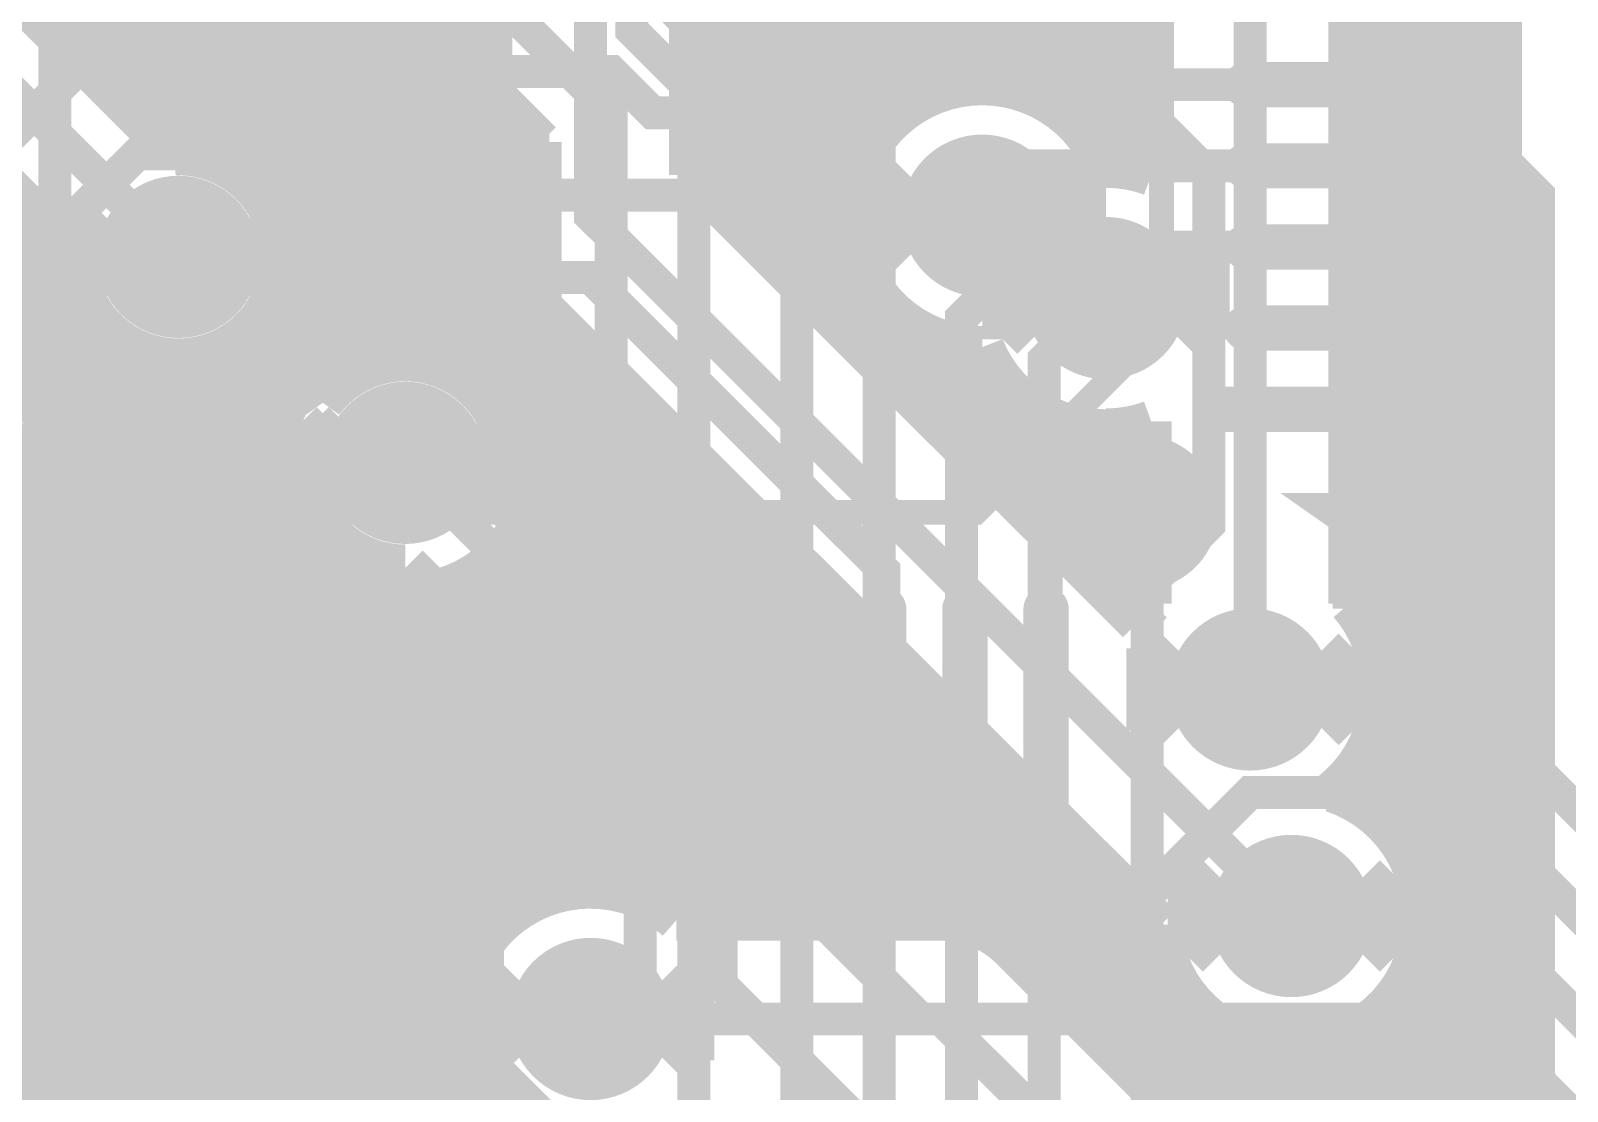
# Model space of a CAD drawing. Extents: x -10 to 131, y -93 to 209.
# Drawn here: x 55.22 to 64.69, y 9.84 to 16.38 of the extents above; entities that cross this region are included whole.
import ezdxf

# ---------------------------------------------------------------- set-up
doc = ezdxf.new("R2010")
doc.units = 0
doc.header["$MEASUREMENT"] = 0
doc.layers.get('0').update_dxf_attribs({"linetype": 'CONTINUOUS'})
for name, color, linetype in [('22-303-0_AST', 7, 'CONTINUOUS'), ('22-303-0_BOT', 2, 'CONTINUOUS'), ('22-303-0_DRD', 6, 'CONTINUOUS'), ('22-303-0_DRL', 1, 'CONTINUOUS'), ('22-303-0_GND', 3, 'CONTINUOUS'), ('22-303-0_IN1', 10, 'CONTINUOUS'), ('22-303-0_SMT', 9, 'CONTINUOUS'), ('22-303-0_SPT', 11, 'CONTINUOUS'), ('22-303-0_SST', 8, 'CONTINUOUS'), ('22-303-0_TOP', 15, 'CONTINUOUS'), ('THRUHOLE_TAP', 2, 'CONTINUOUS')]:
    doc.layers.add(name, color=color, linetype=linetype)

# ---------------------------------------------------------------- blocks, each defined once
blk = doc.blocks.new('OBLONG_11')
at = {"const_width": 0.2794}
blk.add_lwpolyline([(0, 0.7493), (0, -0.7493)], dxfattribs=at)
at = {"const_width": 0.1397}
for points in [[(-0.06985, 0.7493, 1), (0.06985, 0.7493, 1)], [(-0.06985, -0.7493, 1), (0.06985, -0.7493, 1)]]:
    blk.add_lwpolyline(points, format="xyb", close=True, dxfattribs=at)
blk = doc.blocks.new('RECTANGLE_12')
blk.add_solid([(0.1397, 0.889), (0.1397, -0.889), (-0.1397, 0.889), (-0.1397, -0.889)])
blk = doc.blocks.new('OBLONG_23')
at = {"const_width": 0.2794}
blk.add_lwpolyline([(0.7493, 0), (-0.7493, 0)], dxfattribs=at)
at = {"const_width": 0.1397}
for points in [[(-0.81915, 0, 1), (-0.67945, 0, 1)], [(0.67945, 0, 1), (0.81915, 0, 1)]]:
    blk.add_lwpolyline(points, format="xyb", close=True, dxfattribs=at)
blk = doc.blocks.new('RECTANGLE_24')
blk.add_solid([(0.889, 0.1397), (0.889, -0.1397), (-0.889, 0.1397), (-0.889, -0.1397)])
blk = doc.blocks.new('ROUND_70')
at = {"const_width": 0.29972}
blk.add_lwpolyline([(-0.14986, 0, 1), (0.14986, 0, 1)], format="xyb", close=True, dxfattribs=at)
blk = doc.blocks.new('ROUND_117')
at = {"const_width": 0.10033}
blk.add_lwpolyline([(-0.050164, 0, 1), (0.050164, 0, 1)], format="xyb", close=True, dxfattribs=at)
blk = doc.blocks.new('ROUND_98')
at = {"const_width": 0.50038}
blk.add_lwpolyline([(-0.25019, 0, 1), (0.25019, 0, 1)], format="xyb", close=True, dxfattribs=at)
blk = doc.blocks.new('ROUND_100')
at = {"const_width": 0.50038}
blk.add_lwpolyline([(-0.25019, 0, 1), (0.25019, 0, 1)], format="xyb", close=True, dxfattribs=at)
blk = doc.blocks.new('ROUND_101')
at = {"const_width": 0.0635}
blk.add_lwpolyline([(-0.03175, 0, 1), (0.03175, 0, 1)], format="xyb", close=True, dxfattribs=at)
blk = doc.blocks.new('ROUND_108')
at = {"const_width": 0.10033}
blk.add_lwpolyline([(-0.050164, 0, 1), (0.050164, 0, 1)], format="xyb", close=True, dxfattribs=at)

msp = doc.modelspace()

# ---------------------------------------------------------------- linework, layer by layer
at = {"layer": '22-303-0_AST', "const_width": 0.1524}
for points in [[(62.1919, 14.5542), (62.1919, 22.3012), (53.3019, 22.3012), (53.3019, 13.4112), (61.0489, 13.4112), (62.1919, 14.5542)], [(61.90234, 13.77696), (61.90234, 13.0429)], [(62.17666, 13.79728), (61.95314, 13.79728)], [(62.0395, 13.81252), (62.0395, 13.00988)], [(62.17666, 13.79728), (62.17666, 13.02512)], [(62.37986, 13.66012), (61.74994, 13.66012)], [(61.76518, 13.6779), (61.76518, 13.1445)], [(62.31382, 13.72616), (62.31382, 13.09624)], [(64.18072, 13.57122), (64.18072, 13.335)], [(62.45098, 13.52296), (61.67882, 13.52296)], [(62.45098, 13.52296), (62.45098, 13.29944)], [(62.46622, 13.3858), (61.66358, 13.3858)], [(64.18072, 13.45438), (63.16472, 13.45438), (63.3349, 13.335)], [(62.43066, 13.24864), (61.6966, 13.24864)], [(62.3316, 13.11148), (61.7982, 13.11148)]]:
    msp.add_lwpolyline(points, dxfattribs=at)
for points in [[(62.0649, 13.81252, 0.4142136), (61.66358, 13.4112)], [(62.46622, 13.4112, 0.4142136), (62.0649, 13.81252)], [(61.66358, 13.4112, 0.4142136), (62.0649, 13.00988)], [(62.0649, 13.00988, 0.4142136), (62.46622, 13.4112)]]:
    msp.add_lwpolyline(points, format="xyb", dxfattribs=at)
at = {"layer": '22-303-0_BOT'}
for points, const_width in [([(63.373, 21.4884), (63.373, 12.81684)], 0.254), ([(63.6016, 21.4884), (63.6016, 11.45032)], 0.254), ([(63.8302, 21.4884), (63.8302, 8.15086)], 0.254), ([(64.0588, 21.4884), (64.0588, 7.92226)], 0.254), ([(62.992, 10.922), (58.674, 15.24), (58.674, 20.955), (58.42, 21.209)], 0.2032), ([(61.849, 20.955), (62.738, 20.066), (62.738, 12.319)], 0.2032), ([(63.3476, 20.066), (63.3476, 12.84732)], 0.254), ([(64.2874, 19.05), (64.2874, 7.69366)], 0.254), ([(56.515, 18.93062), (56.515, 15.6972)], 0.254), ([(56.7436, 18.7325), (56.7436, 15.51432)], 0.254), ([(56.9722, 18.6436), (56.9722, 14.29766)], 0.254), ([(57.2008, 18.62328), (57.2008, 14.4526)], 0.254), ([(57.4294, 18.67154), (57.4294, 14.5161)], 0.254), ([(57.658, 18.59026), (57.658, 14.51356)], 0.254), ([(57.8866, 18.51152), (57.8866, 14.4399)], 0.254), ([(58.0644, 18.49628), (58.0644, 15.24)], 0.254), ([(59.2836, 17.86128), (59.2836, 15.49146)], 0.254), ([(55.88, -0.508), (55.88, 4.191), (55.372, 4.699), (55.372, 17.526), (55.626, 17.78)], 0.2032), ([(56.2864, 17.31518), (56.2864, 15.77848)], 0.254), ([(61.5442, 17.22374), (61.5442, 15.90548)], 0.254), ([(61.3156, 17.12214), (61.3156, 16.0147)], 0.254), ([(61.7728, 17.12468), (61.7728, 15.66672)], 0.254), ([(62.1284, 17.11452), (62.1284, 15.48892)], 0.254), ([(55.9816, 17.05356), (55.9816, 15.77848)], 0.254), ([(56.0578, 17.09674), (56.0578, 15.78864)], 0.254), ([(62.0014, 17.09928), (62.0014, 15.52448)], 0.254), ([(61.087, 16.93926), (61.087, 16.04772)], 0.254), ([(59.4868, 16.63446), (59.4868, 15.28826)], 0.254), ([(60.8584, 16.55318), (60.8584, 16.0147)], 0.254), ([(59.7154, 16.3703), (59.7154, 15.05966)], 0.254), ([(58.0644, 16.2814), (55.9816, 16.2814)], 0.254), ([(59.86526, 16.2814), (59.2836, 16.2814)], 0.254), ([(62.1284, 16.2814), (60.5282, 16.2814)], 0.254), ([(60.6298, 16.33474), (60.6298, 15.90548)], 0.254), ([(64.2874, 16.2814), (63.3476, 16.2814)], 0.254), ([(59.944, 16.25092), (59.944, 14.83106)], 0.254), ([(60.1726, 16.21028), (60.1726, 14.60246)], 0.254), ([(60.4012, 16.23568), (60.4012, 15.66672)], 0.254), ([(58.0644, 16.0528), (55.9816, 16.0528)], 0.254), ([(62.1284, 16.0528), (59.2836, 16.0528)], 0.254), ([(64.2874, 16.0528), (63.3476, 16.0528)], 0.254), ([(58.0644, 15.8242), (55.9816, 15.8242)], 0.254), ([(60.5282, 15.8242), (59.2836, 15.8242)], 0.254), ([(62.1284, 15.8242), (61.64326, 15.8242)], 0.254), ([(64.2874, 15.8242), (63.3476, 15.8242)], 0.254), ([(58.0644, 15.5956), (56.66232, 15.5956)], 0.254), ([(60.36056, 15.5956), (59.2836, 15.5956)], 0.254), ([(62.1284, 15.5956), (61.8109, 15.5956)], 0.254), ([(64.2874, 15.5956), (63.3476, 15.5956)], 0.254), ([(59.2836, 15.49146), (62.04458, 12.73048)], 0.254), ([(58.0644, 15.367), (56.8452, 15.367)], 0.254), ([(60.28944, 15.367), (59.40806, 15.367)], 0.254), ([(64.2874, 15.367), (63.3476, 15.367)], 0.254), ([(58.07202, 15.1384), (56.92648, 15.1384)], 0.254), ([(60.28436, 15.1384), (59.63666, 15.1384)], 0.254), ([(64.2874, 15.1384), (63.3476, 15.1384)], 0.254), ([(58.1152, 14.99616), (58.1152, 14.27226)], 0.254), ([(58.16092, 14.9098), (56.93664, 14.9098)], 0.254), ([(60.3504, 14.9098), (59.86526, 14.9098)], 0.254), ([(64.2874, 14.9098), (63.3476, 14.9098)], 0.254), ([(58.2422, 14.8082), (62.18682, 10.86612)], 0.254), ([(60.4012, 14.81328), (60.4012, 14.37386)], 0.254), ([(58.3692, 14.6812), (56.88076, 14.6812)], 0.254), ([(58.3438, 14.7066), (58.3438, 11.0236)], 0.254), ([(60.5028, 14.6812), (60.09386, 14.6812)], 0.254), ([(64.2874, 14.6812), (63.3476, 14.6812)], 0.254), ([(60.6298, 14.57452), (60.6298, 14.14526)], 0.254), ([(58.5724, 14.478), (58.5724, 11.0871)], 0.254), ([(60.8584, 14.4653), (60.8584, 13.91666)], 0.254), ([(57.19826, 14.4526), (56.74106, 14.4526)], 0.254), ([(56.7436, 14.45514), (56.7436, 13.89634)], 0.254), ([(58.5978, 14.4526), (57.8612, 14.4526)], 0.254), ([(60.90666, 14.4526), (60.32246, 14.4526)], 0.254), ([(61.087, 14.43228), (61.087, 13.68806)], 0.254), ([(64.2874, 14.4526), (63.3476, 14.4526)], 0.254), ([(56.515, 14.27226), (56.515, 7.66572)], 0.254), ([(55.9816, 14.19352), (55.9816, 7.46506)], 0.254), ([(56.0578, 14.18082), (56.0578, 7.52348)], 0.254), ([(56.2864, 14.19352), (56.2864, 7.6327)], 0.254), ([(56.90362, 14.224), (56.4007, 14.224)], 0.254), ([(58.8264, 14.224), (58.15838, 14.224)], 0.254), ([(58.801, 14.2494), (58.801, 11.08456)], 0.254), ([(61.22162, 14.224), (60.55106, 14.224)], 0.254), ([(64.2874, 14.224), (63.3476, 14.224)], 0.254), ([(61.3156, 14.12494), (61.3156, 13.45946)], 0.254), ([(56.77154, 13.9954), (55.9816, 13.9954)], 0.254), ([(59.055, 13.9954), (58.28792, 13.9954)], 0.254), ([(59.0296, 14.0208), (59.0296, 11.0109)], 0.254), ([(61.51626, 13.9954), (60.77966, 13.9954)], 0.254), ([(61.5442, 13.9827), (61.5442, 13.23086)], 0.254), ([(64.2874, 13.9954), (63.3476, 13.9954)], 0.254), ([(61.7728, 13.92682), (61.7728, 13.00226)], 0.254), ([(62.0014, 13.93952), (62.0014, 12.77366)], 0.254), ([(62.1284, 13.97254), (62.1284, 12.84732)], 0.254), ([(56.72328, 13.7668), (55.9816, 13.7668)], 0.254), ([(59.2836, 13.7668), (58.33618, 13.7668)], 0.254), ([(59.2582, 13.7922), (59.2582, 10.8966)], 0.254), ([(62.1284, 13.7668), (61.00826, 13.7668)], 0.254), ([(64.2874, 13.7668), (63.3476, 13.7668)], 0.254), ([(56.7436, 13.5382), (55.9816, 13.5382)], 0.254), ([(56.7436, 13.53566), (56.7436, 7.6327)], 0.254), ([(59.5122, 13.5382), (58.3184, 13.5382)], 0.254), ([(59.4868, 13.5636), (59.4868, 10.8966)], 0.254), ([(62.1284, 13.5382), (61.23686, 13.5382)], 0.254), ([(64.2874, 13.5382), (63.3476, 13.5382)], 0.254), ([(59.7154, 13.335), (59.7154, 10.8966)], 0.254), ([(56.8325, 13.3096), (55.9816, 13.3096)], 0.254), ([(59.7408, 13.3096), (58.2295, 13.3096)], 0.254), ([(62.1284, 13.3096), (61.46546, 13.3096)], 0.254), ([(64.2874, 13.3096), (63.3476, 13.3096)], 0.254), ([(56.9722, 13.1318), (56.9722, 7.52348)], 0.254), ([(58.1152, 13.1572), (58.1152, 10.86866)], 0.254), ([(57.03062, 13.081), (55.9816, 13.081)], 0.254), ([(59.9694, 13.081), (58.02884, 13.081)], 0.254), ([(59.944, 13.1064), (59.944, 10.8966)], 0.254), ([(62.1284, 13.081), (61.69406, 13.081)], 0.254), ([(64.2874, 13.081), (63.3476, 13.081)], 0.254), ([(57.2008, 12.9794), (57.2008, 7.28472)], 0.254), ([(57.8866, 12.98956), (57.8866, 10.46734)], 0.254), ([(60.198, 12.8524), (55.9816, 12.8524)], 0.254), ([(57.4294, 12.91336), (57.4294, -15.65656)], 0.254), ([(57.658, 12.91844), (57.658, -15.58544)], 0.254), ([(60.1726, 12.8778), (60.1726, 10.8966)], 0.254), ([(62.1284, 12.8524), (61.92266, 12.8524)], 0.254), ([(64.2874, 12.8524), (63.3476, 12.8524)], 0.254), ([(60.4266, 12.6238), (55.9816, 12.6238)], 0.254), ([(60.4012, 12.6492), (60.4012, 10.8966)], 0.254), ([(64.2874, 12.6238), (63.48476, 12.6238)], 0.254), ([(60.6552, 12.3952), (55.9816, 12.3952)], 0.254), ([(60.6298, 12.4206), (60.6298, 10.8966)], 0.254), ([(64.2874, 12.3952), (63.54064, 12.3952)], 0.254), ([(60.8584, 12.192), (60.8584, 10.8966)], 0.254), ([(60.8838, 12.1666), (55.9816, 12.1666)], 0.254), ([(64.2874, 12.1666), (63.53048, 12.1666)], 0.254), ([(61.1124, 11.938), (55.9816, 11.938)], 0.254), ([(61.087, 11.9634), (61.087, 10.84072)], 0.254), ([(64.2874, 11.938), (63.4492, 11.938)], 0.254), ([(63.373, 11.81862), (63.373, 11.6332)], 0.254), ([(61.3156, 11.7348), (61.3156, 10.66546)], 0.254), ([(61.341, 11.7094), (55.9816, 11.7094)], 0.254), ([(64.2874, 11.7094), (63.26632, 11.7094)], 0.254), ([(61.5696, 11.4808), (55.9816, 11.4808)], 0.254), ([(61.5442, 11.5062), (61.5442, 10.43686)], 0.254), ([(64.2874, 11.4808), (63.57366, 11.4808)], 0.254), ([(61.7982, 11.2522), (55.9816, 11.2522)], 0.254), ([(61.7728, 11.2776), (61.7728, 10.20826)], 0.254), ([(64.2874, 11.2522), (63.7286, 11.2522)], 0.254), ([(62.0014, 11.049), (62.0014, 9.97966)], 0.254), ([(58.34126, 11.0236), (55.9816, 11.0236)], 0.254), ([(62.0268, 11.0236), (59.0042, 11.0236)], 0.254), ([(64.2874, 11.0236), (63.7921, 11.0236)], 0.254), ([(60.833, 10.8966), (59.20232, 10.8966)], 0.254), ([(58.04662, 10.795), (55.9816, 10.795)], 0.254), ([(62.19444, 10.795), (61.16828, 10.795)], 0.254), ([(64.2874, 10.795), (63.78956, 10.795)], 0.254), ([(61.2648, 10.7188), (64.2874, 7.69366)], 0.254), ([(62.23, 10.65276), (62.23, 9.75106)], 0.254), ([(57.91454, 10.5664), (55.9816, 10.5664)], 0.254), ([(62.26556, 10.5664), (61.41466, 10.5664)], 0.254), ([(64.2874, 10.5664), (63.7159, 10.5664)], 0.254), ([(63.6016, 10.39114), (63.6016, 8.37946)], 0.254), ([(57.86628, 10.3378), (55.9816, 10.3378)], 0.254), ([(62.4332, 10.3378), (61.64326, 10.3378)], 0.254), ([(62.4586, 10.31494), (62.4586, 9.52246)], 0.254), ([(64.2874, 10.3378), (63.54826, 10.3378)], 0.254), ([(66.294, -20.32), (64.135, -18.161), (64.135, 6.985), (60.833, 10.287), (58.674, 10.287)], 0.2032), ([(63.373, 10.20826), (63.373, 8.60806)], 0.254), ([(57.8866, 10.1092), (55.9816, 10.1092)], 0.254), ([(57.8866, 10.10666), (57.8866, 4.75234)], 0.254), ([(64.2874, 10.1092), (61.87186, 10.1092)], 0.254), ([(62.6872, 10.1727), (62.6872, 9.29386)], 0.254), ([(62.9158, 10.11682), (62.9158, 9.06526)], 0.254), ([(63.1444, 10.12952), (63.1444, 8.83666)], 0.254), ([(57.9755, 9.8806), (55.9816, 9.8806)], 0.254), ([(64.2874, 9.8806), (62.10046, 9.8806)], 0.254)]:
    msp.add_lwpolyline(points, dxfattribs=dict(at, const_width=const_width))
at = {"layer": '22-303-0_BOT', "const_width": 0.254}
for points in [[(59.39028, 17.018, 0.4142136), (60.198, 16.21028)], [(60.198, 16.21028, 0.3713374), (60.99556, 16.89862)], [(61.087, 16.04772, 0.4142136), (60.27928, 15.24)], [(61.8363, 15.53972, 0.3066791), (61.087, 16.04772)], [(56.134, 15.79372, 0.0475329), (55.98146, 15.77919)], [(56.94172, 14.986, 0.4142136), (56.134, 15.79372)], [(62.1284, 15.48892, 0.0886341), (61.849, 15.53884)], [(58.0644, 15.24, 0.1989124), (58.24295, 14.80895)], [(58.0644, 15.24, 0.1989124), (58.24295, 14.80895)], [(60.27928, 15.24, 0.4142136), (61.087, 14.43228)], [(56.134, 14.17828, 0.4142136), (56.94172, 14.986)], [(57.531, 14.52372, 0.4142136), (56.72328, 13.716)], [(58.33872, 13.716, 0.4142136), (57.531, 14.52372)], [(61.09462, 14.43228, 0.3073145), (61.849, 13.9192)], [(55.9816, 14.19352, 0.0475328), (56.134, 14.179)], [(61.849, 13.92428, 0.0883598), (62.12788, 13.97395)], [(56.72328, 13.716, 0.4142136), (57.531, 12.90828)], [(57.531, 12.90828, 0.4142136), (58.33872, 13.716)], [(62.1284, 12.84732, 0.0446636), (62.04427, 12.73066)], [(63.54572, 12.319, 0.1804438), (63.34838, 12.848)], [(63.24346, 11.68908, 0.2274503), (63.54564, 12.319)], [(63.79972, 10.922, 0.3241975), (63.24346, 11.68908)], [(58.674, 11.09472, 0.4142136), (57.86628, 10.287)], [(59.20232, 10.8966, 0.1804437), (58.674, 11.09368)], [(61.2648, 10.7188, 0.1989124), (60.833, 10.89766)], [(61.2648, 10.7188, 0.1989124), (60.833, 10.89766)], [(62.18682, 10.86612, 0.3940623), (62.992, 10.11428)], [(62.992, 10.11428, 0.4142136), (63.79972, 10.922)], [(57.86628, 10.287, 0.4142136), (58.674, 9.47928)]]:
    msp.add_lwpolyline(points, format="xyb", dxfattribs=at)
at = {"layer": '22-303-0_DRD', "const_width": 0.254}
for points in [[(60.452, 14.986), (61.087, 15.621)], [(60.452, 14.986), (61.087, 15.621)], [(61.087, 15.621), (61.722, 14.986)], [(61.087, 15.621), (61.722, 14.986)], [(60.452, 15.494), (60.452, 14.986)], [(61.087, 14.859), (60.452, 15.494)], [(60.452, 15.494), (60.452, 14.986)], [(61.087, 14.859), (60.452, 15.494)], [(61.722, 15.494), (61.087, 14.859)], [(61.722, 15.494), (61.087, 14.859)], [(61.722, 14.986), (61.722, 15.494)], [(61.722, 14.986), (61.722, 15.494)], [(55.499, 14.732), (56.134, 15.367)], [(56.134, 15.367), (56.769, 14.732)], [(55.499, 15.24), (55.499, 14.732)], [(56.134, 14.605), (55.499, 15.24)], [(56.769, 15.24), (56.134, 14.605)], [(56.769, 14.732), (56.769, 15.24)], [(61.214, 14.478), (61.849, 15.113)], [(61.849, 15.113), (62.484, 14.478)], [(61.214, 14.986), (61.214, 14.478)], [(61.849, 14.351), (61.214, 14.986)], [(62.484, 14.986), (61.849, 14.351)], [(62.484, 14.478), (62.484, 14.986)], [(54.737, 14.097), (55.372, 13.462)], [(55.88, 13.462), (56.515, 14.097)], [(55.88, 13.462), (56.515, 14.097)], [(56.515, 14.097), (57.15, 13.462)], [(56.515, 14.097), (57.15, 13.462)], [(56.896, 13.462), (57.531, 14.097)], [(57.531, 14.097), (58.166, 13.462)], [(55.372, 13.97), (54.737, 13.335)], [(55.372, 13.462), (55.372, 13.97)], [(55.88, 13.97), (55.88, 13.462)], [(56.515, 13.335), (55.88, 13.97)], [(55.88, 13.97), (55.88, 13.462)], [(56.515, 13.335), (55.88, 13.97)], [(57.15, 13.97), (56.515, 13.335)], [(57.15, 13.97), (56.515, 13.335)], [(56.896, 13.97), (56.896, 13.462)], [(57.531, 13.335), (56.896, 13.97)], [(57.15, 13.462), (57.15, 13.97)], [(57.15, 13.462), (57.15, 13.97)], [(58.166, 13.97), (57.531, 13.335)], [(58.166, 13.462), (58.166, 13.97)], [(62.103, 12.065), (62.738, 12.7)], [(62.738, 12.7), (63.373, 12.065)], [(62.103, 12.573), (62.103, 12.065)], [(62.738, 11.938), (62.103, 12.573)], [(63.373, 12.573), (62.738, 11.938)], [(63.373, 12.065), (63.373, 12.573)], [(62.357, 10.668), (62.992, 11.303)], [(62.992, 11.303), (63.627, 10.668)], [(62.357, 11.176), (62.357, 10.668)], [(62.992, 10.541), (62.357, 11.176)], [(63.627, 11.176), (62.992, 10.541)], [(63.627, 10.668), (63.627, 11.176)], [(58.039, 10.033), (58.674, 10.668)], [(58.674, 10.668), (59.309, 10.033)], [(58.039, 10.541), (58.039, 10.033)], [(58.674, 9.906), (58.039, 10.541)], [(59.309, 10.541), (58.674, 9.906)], [(59.309, 10.033), (59.309, 10.541)]]:
    msp.add_lwpolyline(points, dxfattribs=at)
at = {"layer": '22-303-0_IN1'}
for points, const_width in [([(51.054, 44.831), (51.308, 44.577), (51.308, 19.812), (56.134, 14.986)], 0.2032), ([(56.4642, 20.14474), (56.4642, 15.52194)], 0.254), ([(51.7398, 19.9898), (56.11368, 15.61592)], 0.254), ([(51.0032, 19.5072), (55.50408, 15.00378)], 0.254), ([(58.039, 19.304), (58.039, 16.637), (58.801, 15.875), (58.801, 11.684), (58.039, 10.922), (58.039, 10.033), (58.674, 9.398), (58.674, 4.572)], 0.2032), ([(61.595, 19.177), (61.595, 18.67408), (61.341, 18.42008), (61.341, 16.637), (62.484, 15.494), (62.484, 13.335), (62.103, 12.954), (62.103, -1.778)], 0.2032), ([(56.6928, 18.99666), (56.6928, 15.27556)], 0.254), ([(56.9214, 18.84426), (56.9214, 14.19606)], 0.254), ([(57.3786, 18.84426), (57.3786, 14.3256)], 0.254), ([(57.15, 18.80108), (57.15, 14.21638)], 0.254), ([(59.309, 5.207), (59.309, 16.002), (58.928, 16.383), (58.928, 18.288), (59.309, 18.669)], 0.2032), ([(59.69, -4.699), (59.69, 3.048), (59.436, 3.302), (59.436, 4.318), (59.944, 4.826), (59.944, 16.129), (59.563, 16.51), (59.563, 17.653), (60.325, 18.415)], 0.2032), ([(61.976, 17.907), (64.516, 15.367), (64.516, 1.143), (66.167, -0.508)], 0.2032), ([(56.2356, 17.61998), (56.2356, 15.6083)], 0.254), ([(55.3212, 17.22882), (55.3212, 16.4084)], 0.254), ([(56.007, 17.27708), (56.007, 15.7226)], 0.254), ([(55.5498, 17.15516), (55.5498, 16.1798)], 0.254), ([(55.7784, 17.16786), (55.7784, 15.9512)], 0.254), ([(60.198, 17.018), (60.452, 16.764), (60.452, 1.905), (60.325, 1.778)], 0.2032), ([(57.6072, 16.637), (57.6072, 14.34084)], 0.254), ([(57.73166, 16.3322), (55.3974, 16.3322)], 0.254), ([(57.7342, 16.3322), (58.3692, 15.69466)], 0.254), ([(57.8358, 16.22806), (57.8358, 14.26718)], 0.254), ([(57.96026, 16.1036), (55.626, 16.1036)], 0.254), ([(58.0644, 15.99946), (58.0644, 14.05128)], 0.254), ([(58.18886, 15.875), (55.8546, 15.875)], 0.254), ([(58.293, 15.77086), (58.293, 13.5636)], 0.254), ([(58.3692, 15.69466), (58.3692, 13.4874)], 0.254), ([(58.3692, 15.6464), (56.0832, 15.6464)], 0.254), ([(56.134, 15.61592), (56.11369, 15.61559)], 0.254), ([(58.3692, 15.4178), (56.5912, 15.4178)], 0.254), ([(60.96, -2.794), (60.96, 14.61008), (61.087, 14.73708), (61.087, 15.24)], 0.2032), ([(60.96, -2.794), (60.96, 14.61008), (61.087, 14.73708), (61.087, 15.24)], 0.2032), ([(55.31866, 15.1892), (53.83022, 15.1892)], 0.254), ([(55.3212, 15.18666), (55.3212, 13.95222)], 0.254), ([(58.3692, 15.1892), (56.7309, 15.1892)], 0.254), ([(55.50408, 14.9606), (54.1147, 14.9606)], 0.254), ([(55.50408, 15.00378), (55.50383, 14.986)], 0.254), ([(58.3692, 14.9606), (56.76392, 14.9606)], 0.254), ([(55.5498, 14.74978), (55.5498, 3.98018)], 0.254), ([(55.55742, 14.732), (54.21122, 14.732)], 0.254), ([(56.6928, 14.6939), (56.6928, 14.32052)], 0.254), ([(58.3692, 14.732), (56.71058, 14.732)], 0.254), ([(61.849, 14.732), (61.468, 14.351), (61.468, -2.413), (61.595, -2.54), (61.595, -3.683)], 0.2032), ([(55.7276, 14.5034), (54.2163, 14.5034)], 0.254), ([(55.7784, 14.4653), (55.7784, 3.76428)], 0.254), ([(58.3692, 14.5034), (56.53786, 14.5034)], 0.254), ([(56.007, 14.36878), (56.007, 14.08684)], 0.254), ([(56.2356, 14.3637), (56.2356, 14.27988)], 0.254), ([(56.4642, 14.45006), (56.4642, 14.34338)], 0.254), ([(56.2229, 14.2748), (55.02656, 14.2748)], 0.254), ([(57.2389, 14.2748), (56.80456, 14.2748)], 0.254), ([(58.3692, 14.2748), (57.82056, 14.2748)], 0.254), ([(55.97906, 14.0462), (55.27294, 14.0462)], 0.254), ([(58.3692, 14.0462), (58.06694, 14.0462)], 0.254), ([(55.8927, 13.8176), (55.3593, 13.8176)], 0.254), ([(58.3692, 13.8176), (58.1533, 13.8176)], 0.254), ([(57.785, -16.383), (57.785, -6.477), (57.15, -5.842), (57.15, 5.969), (57.531, 6.35), (57.531, 11.049), (58.166, 11.684), (58.166, 13.081), (57.531, 13.716)], 0.2032), ([(58.16092, 13.69568), (58.3692, 13.4874)], 0.254), ([(55.89778, 13.589), (55.35422, 13.589)], 0.254), ([(58.3692, 13.589), (58.2676, 13.589)], 0.254), ([(55.3212, 13.47978), (55.3212, 4.05384)], 0.254), ([(55.9943, 13.3604), (55.2577, 13.3604)], 0.254), ([(56.007, 13.34262), (56.007, 0.10922)], 0.254), ([(56.9214, 13.2334), (56.9214, 6.35)], 0.254), ([(56.27878, 13.1318), (54.97322, 13.1318)], 0.254), ([(56.2356, 13.15212), (56.2356, 0.0127)], 0.254), ([(57.29478, 13.1318), (56.75122, 13.1318)], 0.254), ([(57.15, 13.21308), (57.15, 11.2522)], 0.254), ([(56.4642, 13.08862), (56.4642, -0.27178)], 0.254), ([(56.6928, 13.11148), (56.6928, -3.556)], 0.254), ([(57.3786, 13.10386), (57.3786, 11.5062)], 0.254), ([(57.54878, 13.08608), (57.7342, 12.90066)], 0.254), ([(57.6072, 13.02766), (57.6072, 11.7348)], 0.254), ([(57.73166, 12.9032), (45.72, 12.9032)], 0.254), ([(57.7342, 12.90066), (57.7342, 11.8618)], 0.254), ([(57.7342, 12.6746), (45.72, 12.6746)], 0.254), ([(57.7342, 12.446), (45.72, 12.446)], 0.254), ([(57.7342, 12.2174), (45.72, 12.2174)], 0.254), ([(57.7342, 11.9888), (45.72, 11.9888)], 0.254), ([(57.7342, 11.8618), (57.23128, 11.35888)], 0.254), ([(57.63006, 11.7602), (45.72, 11.7602)], 0.254), ([(57.40146, 11.5316), (45.72, 11.5316)], 0.254), ([(57.18048, 11.303), (45.72, 11.303)], 0.254), ([(57.0992, 11.0744), (54.70906, 11.0744)], 0.254), ([(57.0992, 11.049), (57.0992, 6.5278)], 0.254), ([(57.0992, 10.8458), (54.83352, 10.8458)], 0.254), ([(57.0992, 10.6172), (54.85638, 10.6172)], 0.254), ([(57.0992, 10.3886), (54.79288, 10.3886)], 0.254), ([(57.0992, 10.16), (54.59984, 10.16)], 0.254), ([(57.0992, 9.9314), (51.84648, 9.9314)], 0.254)]:
    msp.add_lwpolyline(points, dxfattribs=dict(at, const_width=const_width))
at = {"layer": '22-303-0_IN1', "const_width": 0.254}
for points in [[(57.6072, 16.637, 0.1989124), (57.73367, 16.33167)], [(56.76392, 14.986, 0.4142136), (56.134, 15.61592)], [(55.50408, 14.986, 0.4142136), (56.134, 14.35608)], [(56.134, 14.35608, 0.4142136), (56.76392, 14.986)], [(55.36692, 13.716, 0.4142136), (54.737, 14.34592)], [(56.515, 14.34592, 0.4142136), (55.88508, 13.716)], [(56.515, 14.34592, 0.4142136), (55.88508, 13.716)], [(57.023, 14.08684, 0.2394815), (56.515, 14.34496)], [(57.023, 14.08684, 0.2394815), (56.515, 14.34496)], [(57.531, 14.34592, 0.239482), (57.02222, 14.08741)], [(58.16092, 13.716, 0.4142136), (57.531, 14.34592)], [(54.737, 13.08608, 0.4142136), (55.36692, 13.716)], [(55.88508, 13.716, 0.4142136), (56.515, 13.08608)], [(55.88508, 13.716, 0.4142136), (56.515, 13.08608)], [(56.515, 13.08608, 0.238621), (57.02257, 13.34294)], [(56.515, 13.08608, 0.238621), (57.02257, 13.34294)], [(57.023, 13.34262, 0.2386215), (57.531, 13.08554)], [(57.2262, 11.3538, 0.1989124), (57.09995, 11.049)]]:
    msp.add_lwpolyline(points, format="xyb", dxfattribs=at)
at = {"layer": '22-303-0_SST', "const_width": 0.1524}
for points in [[(62.1919, 14.5542), (62.1919, 22.3012), (53.3019, 22.3012), (53.3019, 13.4112), (61.0489, 13.4112), (62.1919, 14.5542)], [(61.90234, 13.77696), (61.90234, 13.0429)], [(62.17666, 13.79728), (61.95314, 13.79728)], [(62.0395, 13.81252), (62.0395, 13.00988)], [(62.17666, 13.79728), (62.17666, 13.02512)], [(62.37986, 13.66012), (61.74994, 13.66012)], [(61.76518, 13.6779), (61.76518, 13.1445)], [(62.31382, 13.72616), (62.31382, 13.09624)], [(62.45098, 13.52296), (61.67882, 13.52296)], [(62.45098, 13.52296), (62.45098, 13.29944)], [(62.46622, 13.3858), (61.66358, 13.3858)], [(64.25184, 13.45184), (64.25184, 13.2842)], [(64.25184, 13.36802), (63.40602, 13.36802), (63.54572, 13.2842)], [(62.43066, 13.24864), (61.6966, 13.24864)], [(62.3316, 13.11148), (61.7982, 13.11148)]]:
    msp.add_lwpolyline(points, dxfattribs=at)
for points in [[(62.0649, 13.81252, 0.4142136), (61.66358, 13.4112)], [(62.46622, 13.4112, 0.4142136), (62.0649, 13.81252)], [(61.66358, 13.4112, 0.4142136), (62.0649, 13.00988)], [(62.0649, 13.00988, 0.4142136), (62.46622, 13.4112)]]:
    msp.add_lwpolyline(points, format="xyb", dxfattribs=at)
at = {"layer": '22-303-0_TOP', "const_width": 0.2032}
for points in [[(51.9938, 16.04772), (53.38826, 16.04772), (53.97246, 16.637), (59.055, 16.637), (59.309, 16.383), (60.452, 16.383), (61.976, 17.907)], [(63.4619, 16.04772), (60.75172, 16.04772), (60.579, 15.875), (59.055, 15.875), (58.801, 16.129), (55.499, 16.129), (54.356, 14.986), (54.356, 14.224), (51.816, 11.684), (50.419, 11.684), (49.53, 10.795), (48.26, 10.795), (43.307, 5.842), (30.226, 5.842)], [(61.4807, 12.065), (61.4807, 13.3223), (59.436, 15.367), (56.642, 15.367), (56.388, 15.621), (55.88, 15.621), (54.864, 14.605), (54.864, 13.843), (54.737, 13.716)], [(61.087, 15.24), (61.3918, 15.54734), (63.4619, 15.54734)], [(61.087, 15.24), (61.3918, 15.54734), (63.4619, 15.54734)], [(56.134, 14.986), (56.261, 14.859), (58.674, 14.859), (60.47994, 13.05306), (60.47994, 12.065)], [(63.4619, 15.04696), (62.16396, 15.04696), (61.849, 14.732)], [(56.515, 13.716), (56.4769, 13.6779), (56.4769, 12.065)], [(56.4769, 12.065), (56.4769, 13.6779), (56.515, 13.716)], [(57.531, 13.716), (57.84342, 13.716), (58.47842, 13.081), (58.47842, 12.065)], [(62.738, 12.319), (64.008, 12.319), (65.532, 10.795), (70.104, 10.795), (71.247, 9.652), (77.216, 9.652), (78.867, 11.303)], [(55.47614, 12.065), (55.47614, 10.01014), (54.991, 9.525), (51.181, 9.525), (50.8, 9.144), (50.8, 8.3312)], [(55.97652, 12.065), (55.97652, 8.75792), (55.245, 8.0264)], [(57.47766, 12.065), (57.47766, 8.63854), (57.785, 8.3312)], [(59.69, 8.3312), (59.69, 8.382), (59.055, 8.382), (57.97804, 9.45896), (57.97804, 12.065)], [(58.674, 10.287), (58.9788, 10.5918), (58.9788, 12.065)], [(61.595, 8.3312), (61.595, 8.382), (59.47918, 10.49782), (59.47918, 12.065)], [(69.85, 8.89), (69.723, 9.017), (65.405, 9.017), (64.135, 10.287), (60.706, 10.287), (59.97956, 11.01344), (59.97956, 12.065)], [(60.98032, 12.065), (60.98032, 11.049), (61.23432, 10.795), (61.849, 10.795), (62.738, 11.684), (64.008, 11.684), (65.532, 10.16), (69.85, 10.16)], [(80.772, 10.668), (78.74, 8.636), (70.993, 8.636), (70.104, 9.525), (65.532, 9.525), (64.135, 10.922), (62.992, 10.922)]]:
    msp.add_lwpolyline(points, dxfattribs=at)

# ---------------------------------------------------------------- block references
at = {"layer": '22-303-0_AST'}
for name, p in [('OBLONG_23', (63.4619, 16.04772)), ('OBLONG_23', (63.4619, 15.54734)), ('OBLONG_23', (63.4619, 15.04696)), ('OBLONG_23', (63.4619, 14.54658)), ('RECTANGLE_24', (63.4619, 14.0462)), ('OBLONG_11', (55.47614, 12.065)), ('OBLONG_11', (55.97652, 12.065)), ('OBLONG_11', (56.4769, 12.065)), ('OBLONG_11', (56.97728, 12.065)), ('OBLONG_11', (57.47766, 12.065)), ('OBLONG_11', (57.97804, 12.065)), ('OBLONG_11', (58.47842, 12.065)), ('OBLONG_11', (58.9788, 12.065)), ('RECTANGLE_12', (59.47918, 12.065)), ('OBLONG_11', (59.97956, 12.065)), ('OBLONG_11', (60.47994, 12.065)), ('OBLONG_11', (60.98032, 12.065)), ('OBLONG_11', (61.4807, 12.065))]:
    msp.add_blockref(name, p, dxfattribs=at)
at = {"layer": '22-303-0_BOT'}
for p in [(61.087, 15.24), (56.134, 14.986), (61.849, 14.732), (56.515, 13.716), (57.531, 13.716), (62.738, 12.319), (62.992, 10.922), (58.674, 10.287)]:
    msp.add_blockref('ROUND_70', p, dxfattribs=at)
at = {"layer": '22-303-0_DRL'}
for p in [(61.087, 15.24), (56.134, 14.986), (61.849, 14.732), (56.515, 13.716), (57.531, 13.716), (62.738, 12.319), (62.992, 10.922), (58.674, 10.287)]:
    msp.add_blockref('ROUND_117', p, dxfattribs=at)
at = {"layer": '22-303-0_GND'}
for name, p in [('ROUND_100', (61.087, 15.24)), ('ROUND_100', (56.134, 14.986)), ('ROUND_100', (61.849, 14.732)), ('ROUND_98', (54.737, 13.716)), ('ROUND_100', (57.531, 13.716)), ('ROUND_101', (56.515, 13.716)), ('ROUND_100', (62.738, 12.319)), ('ROUND_100', (62.992, 10.922)), ('ROUND_100', (58.674, 10.287))]:
    msp.add_blockref(name, p, dxfattribs=at)
at = {"layer": '22-303-0_IN1'}
for p in [(61.087, 15.24), (56.134, 14.986), (61.849, 14.732), (56.515, 13.716), (57.531, 13.716), (62.738, 12.319), (62.992, 10.922), (58.674, 10.287)]:
    msp.add_blockref('ROUND_70', p, dxfattribs=at)
at = {"layer": '22-303-0_SMT'}
for name, p in [('OBLONG_23', (63.4619, 16.04772)), ('OBLONG_23', (63.4619, 15.54734)), ('OBLONG_23', (63.4619, 15.04696)), ('OBLONG_23', (63.4619, 14.54658)), ('RECTANGLE_24', (63.4619, 14.0462)), ('OBLONG_11', (55.47614, 12.065)), ('OBLONG_11', (55.97652, 12.065)), ('OBLONG_11', (56.4769, 12.065)), ('OBLONG_11', (56.97728, 12.065)), ('OBLONG_11', (57.47766, 12.065)), ('OBLONG_11', (57.97804, 12.065)), ('OBLONG_11', (58.47842, 12.065)), ('OBLONG_11', (58.9788, 12.065)), ('RECTANGLE_12', (59.47918, 12.065)), ('OBLONG_11', (59.97956, 12.065)), ('OBLONG_11', (60.47994, 12.065)), ('OBLONG_11', (60.98032, 12.065)), ('OBLONG_11', (61.4807, 12.065))]:
    msp.add_blockref(name, p, dxfattribs=at)
at = {"layer": '22-303-0_SPT'}
for name, p in [('OBLONG_23', (63.4619, 16.04772)), ('OBLONG_23', (63.4619, 15.54734)), ('OBLONG_23', (63.4619, 15.04696)), ('OBLONG_23', (63.4619, 14.54658)), ('RECTANGLE_24', (63.4619, 14.0462)), ('OBLONG_11', (55.47614, 12.065)), ('OBLONG_11', (55.97652, 12.065)), ('OBLONG_11', (56.4769, 12.065)), ('OBLONG_11', (56.97728, 12.065)), ('OBLONG_11', (57.47766, 12.065)), ('OBLONG_11', (57.97804, 12.065)), ('OBLONG_11', (58.47842, 12.065)), ('OBLONG_11', (58.9788, 12.065)), ('RECTANGLE_12', (59.47918, 12.065)), ('OBLONG_11', (59.97956, 12.065)), ('OBLONG_11', (60.47994, 12.065)), ('OBLONG_11', (60.98032, 12.065)), ('OBLONG_11', (61.4807, 12.065))]:
    msp.add_blockref(name, p, dxfattribs=at)
at = {"layer": '22-303-0_TOP'}
for name, p in [('OBLONG_23', (63.4619, 16.04772)), ('OBLONG_23', (63.4619, 15.54734)), ('ROUND_70', (61.087, 15.24)), ('ROUND_70', (56.134, 14.986)), ('OBLONG_23', (63.4619, 15.04696)), ('ROUND_70', (61.849, 14.732)), ('OBLONG_23', (63.4619, 14.54658)), ('RECTANGLE_24', (63.4619, 14.0462)), ('ROUND_70', (56.515, 13.716)), ('ROUND_70', (57.531, 13.716)), ('OBLONG_11', (55.47614, 12.065)), ('OBLONG_11', (55.97652, 12.065)), ('OBLONG_11', (56.4769, 12.065)), ('OBLONG_11', (56.97728, 12.065)), ('OBLONG_11', (57.47766, 12.065)), ('OBLONG_11', (57.97804, 12.065)), ('OBLONG_11', (58.47842, 12.065)), ('OBLONG_11', (58.9788, 12.065)), ('RECTANGLE_12', (59.47918, 12.065)), ('OBLONG_11', (59.97956, 12.065)), ('OBLONG_11', (60.47994, 12.065)), ('OBLONG_11', (60.98032, 12.065)), ('OBLONG_11', (61.4807, 12.065)), ('ROUND_70', (62.738, 12.319)), ('ROUND_70', (62.992, 10.922)), ('ROUND_70', (58.674, 10.287))]:
    msp.add_blockref(name, p, dxfattribs=at)
at = {"layer": 'THRUHOLE_TAP'}
for p in [(61.087, 15.24), (56.134, 14.986), (61.849, 14.732), (56.515, 13.716), (57.531, 13.716), (62.738, 12.319), (62.992, 10.922), (58.674, 10.287)]:
    msp.add_blockref('ROUND_108', p, dxfattribs=at)

doc.saveas('drawing.dxf')
